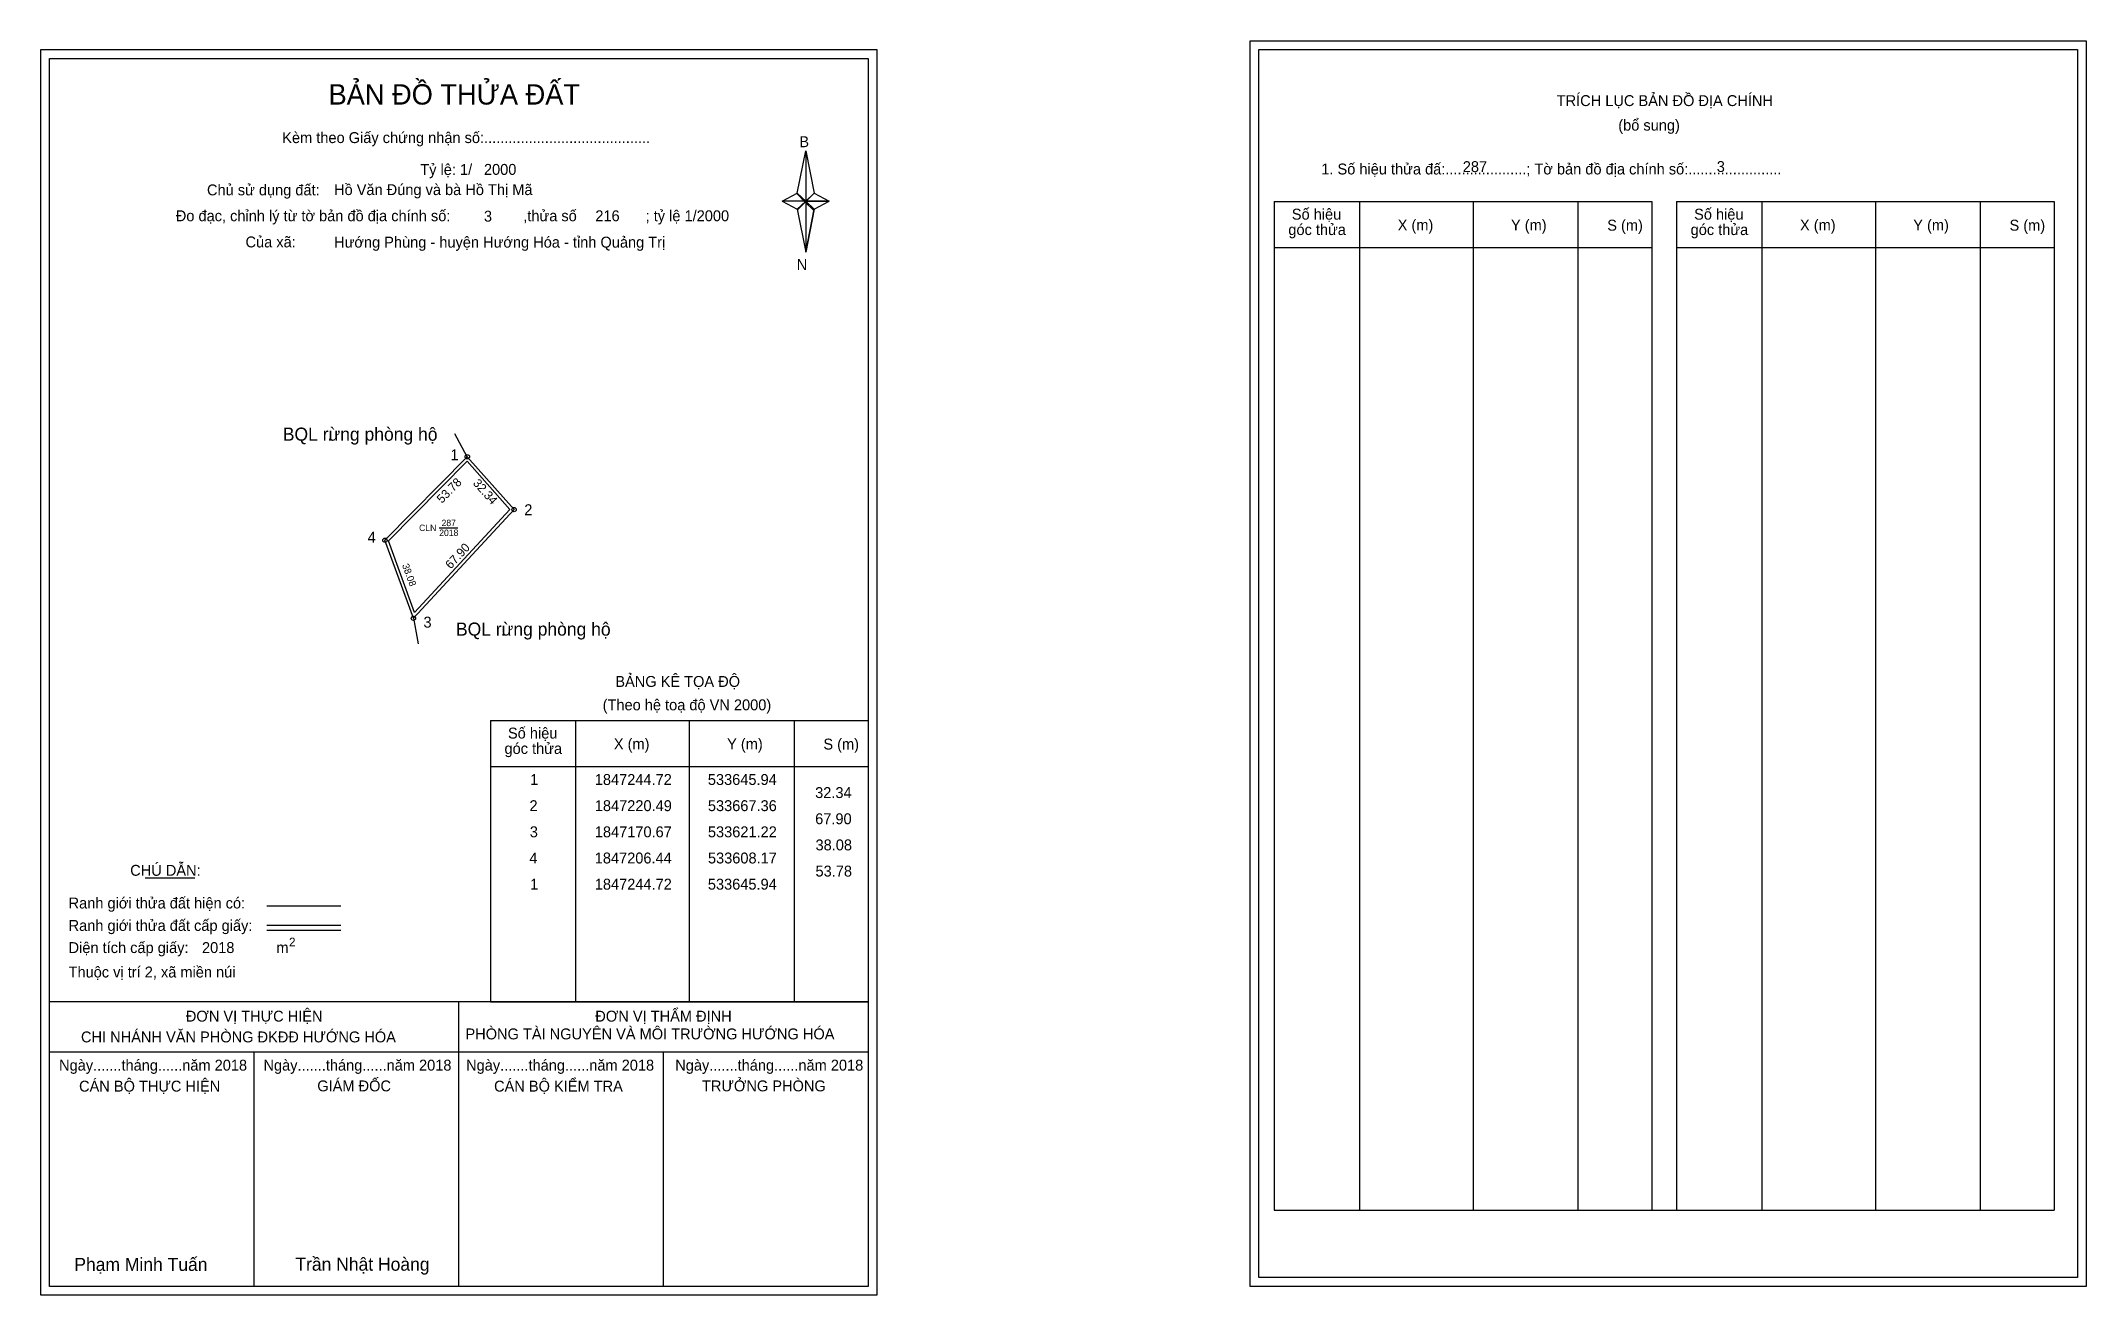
# Model space of a CAD drawing. Extents: x 533450 to 534388, y 1846860 to 1847435.
import ezdxf

# ---------------------------------------------------------------- set-up
doc = ezdxf.new("R2010")
doc.units = 0
for name, color, linetype in [('Level 1', 7, 'Continuous'), ('Level 10', 7, 'Continuous'), ('Level 11', 7, 'Continuous'), ('Level 13', 7, 'Continuous'), ('Level 27', 7, 'Continuous'), ('Level 3', 7, 'Continuous'), ('Level 36', 7, 'Continuous'), ('Level 49', 7, 'Continuous'), ('Level 53', 7, 'Continuous'), ('Level 55', 7, 'Continuous'), ('Level 6', 7, 'Continuous'), ('Level 60', 7, 'Continuous'), ('Level 63', 7, 'Continuous'), ('Level 9', 7, 'Continuous')]:
    doc.layers.add(name, color=color, linetype=linetype)

msp = doc.modelspace()

# ---------------------------------------------------------------- linework, layer by layer
at = {"layer": 'Level 1'}
for p, q in [((533454.36, 1847427.42), (533454.36, 1847427.42)), ((534009, 1847431.42), (534009, 1847431.42)), ((533797.2, 1847365.66), (533801.14, 1847384.94)), ((533801.14, 1847384.94), (533801.14, 1847361.89)), ((533801.14, 1847384.94), (533805.07, 1847365.66)), ((533790.31, 1847361.89), (533797.2, 1847365.66)), ((533797.2, 1847365.66), (533801.14, 1847361.89)), ((533800.84, 1847361.45), (533797.2, 1847365.22)), ((533801.14, 1847361.89), (533797.2, 1847358.21)), ((533800.84, 1847361.45), (533797.2, 1847357.77)), ((533797.2, 1847357.77), (533800.84, 1847361.45)), ((533804.78, 1847365.22), (533800.84, 1847361.45)), ((533800.84, 1847361.45), (533804.78, 1847365.22)), ((533804.78, 1847357.77), (533800.84, 1847361.45)), ((533805.07, 1847365.66), (533801.14, 1847361.89)), ((533801.14, 1847361.89), (533801.14, 1847338.49)), ((533801.14, 1847361.89), (533811.96, 1847361.89)), ((533801.14, 1847361.89), (533805.07, 1847358.21)), ((533805.07, 1847358.21), (533811.96, 1847361.89)), ((534016.07, 1847361.71), (534189.27, 1847361.71)), ((534055.25, 1846899.18), (534055.25, 1847361.71)), ((534107.39, 1846899.18), (534107.39, 1847361.71)), ((534155.34, 1847361.71), (534155.34, 1846899.18)), ((534189.27, 1847361.71), (534189.27, 1846899.18)), ((534200.58, 1847361.71), (534373.79, 1847361.71)), ((534239.76, 1846899.18), (534239.76, 1847361.71)), ((534291.91, 1846899.18), (534291.91, 1847361.71)), ((534339.85, 1847361.71), (534339.85, 1846899.18)), ((534373.79, 1847361.71), (534373.79, 1846899.18)), ((533797.2, 1847358.21), (533801.14, 1847338.49)), ((533805.07, 1847358.21), (533801.14, 1847338.49)), ((534016.07, 1847340.66), (534189.27, 1847340.66)), ((534200.58, 1847340.66), (534373.79, 1847340.66)), ((533656.55, 1847123.77), (533829.75, 1847123.77)), ((533695.73, 1846994.72), (533695.73, 1847123.77)), ((533747.87, 1846994.72), (533747.87, 1847123.77)), ((533795.81, 1847123.77), (533795.81, 1846994.72)), ((533656.55, 1847102.71), (533829.75, 1847102.71)), ((533498.19, 1847051.55), (533521, 1847051.55)), ((533553.92, 1847038.74), (533587.95, 1847038.74)), ((533553.92, 1847029.85), (533587.95, 1847029.85)), ((533553.92, 1847027.66), (533587.95, 1847027.66)), ((533668.01, 1846994.72), (533454.35, 1846994.72)), ((533829.75, 1846994.72), (533620.07, 1846994.72)), ((533642.05, 1846864.27), (533642.05, 1846994.72)), ((533656.55, 1846994.71), (533829.75, 1846994.71)), ((533829.75, 1846971.62), (533454.35, 1846971.62)), ((533548.2, 1846864.27), (533548.2, 1846971.62)), ((533735.9, 1846864.27), (533735.9, 1846971.62)), ((534016.07, 1846899.18), (534373.79, 1846899.18)), ((533829.75, 1846864.27), (533829.75, 1846864.27)), ((534384.4, 1846868.27), (534384.4, 1846868.27))]:
    msp.add_line(p, q, dxfattribs=at)
for points in [[(533797.2, 1847365.66), (533801.14, 1847384.94), (533801.14, 1847361.89)], [(533790.31, 1847361.89), (533797.2, 1847358.21), (533801.14, 1847361.89)], [(533801.14, 1847361.89), (533805.07, 1847365.66), (533811.96, 1847361.89)], [(533801.14, 1847361.89), (533801.14, 1847338.49), (533805.07, 1847358.21)]]:
    msp.add_lwpolyline(points, close=True, dxfattribs=at)
at = {"layer": 'Level 10'}
for points in [[(533645.94, 1847244.72), (533667.36, 1847220.49), (533621.22, 1847170.67), (533608.17, 1847206.44)], [(533645.88, 1847242.67), (533665.47, 1847220.51), (533621.75, 1847173.3), (533609.79, 1847206.09)]]:
    msp.add_lwpolyline(points, close=True, dxfattribs=at)
at = {"layer": 'Level 11'}
for centre in [(533645.94, 1847244.72), (533645.94, 1847244.72), (533667.36, 1847220.49), (533608.17, 1847206.44), (533621.22, 1847170.67)]:
    msp.add_circle(centre, 1, dxfattribs=at)
at = {"layer": 'Level 27'}
for p, q in [((533645.94, 1847244.72), (533640.28, 1847255.3)), ((533621.22, 1847170.67), (533623.34, 1847158.86))]:
    msp.add_line(p, q, dxfattribs=at)
at = {"layer": 'Level 3'}
for p, q in [((534016.07, 1847361.71), (534016.07, 1846899.18)), ((534200.58, 1847361.71), (534200.58, 1846899.18)), ((533656.55, 1847123.77), (533656.55, 1846994.72))]:
    msp.add_line(p, q, dxfattribs=at)
at = {"layer": 'Level 63'}
for points in [[(534005.01, 1847435.42), (534388.41, 1847435.42), (534388.41, 1846864.27), (534005.01, 1846864.27)], [(533450.35, 1847431.42), (533833.75, 1847431.42), (533833.75, 1846860.27), (533450.35, 1846860.27)], [(533454.35, 1847427.42), (533829.75, 1847427.42), (533829.75, 1846864.27), (533454.35, 1846864.27)], [(534009.01, 1847431.42), (534384.41, 1847431.42), (534384.41, 1846868.27), (534009.01, 1846868.27)]]:
    msp.add_lwpolyline(points, close=True, dxfattribs=at)
at = {"layer": 'Level 9'}
msp.add_line((533633.05, 1847212.12), (533641.53, 1847212.12), dxfattribs=at)

# ---------------------------------------------------------------- texts
at = {"layer": 'Level 1'}
for s, height, p in [('BẢN ĐỒ THỬA ĐẤT', 9.3313, (533582.29, 1847406.23)), ('TRÍCH LỤC BẢN ĐỒ ĐỊA CHÍNH', 5, (534145.59, 1847405.54)), ('(bổ sung)', 5, (534173.84, 1847394.3)), ('Kèm theo Giấy chứng nhận số:.........................................', 5, (533561.05, 1847388.57)), ('B', 5, (533798.22, 1847386.69)), ('1. Số hiệu thửa đấ:....................; Tờ bản đồ địa chính số:.......................', 5, (534037.62, 1847374.18)), ('Chủ sử dụng đất:', 5, (533526.53, 1847364.59)), ('Đo đạc, chỉnh lý từ tờ bản đồ địa chính số:                  ,thửa số                 ; tỷ lệ 1/2000', 5, (533512.22, 1847352.73)), ('góc thửa', 5, (534022.51, 1847346.39)), ('Số hiệu', 5, (534024.1, 1847353.45)), ('X (m)', 5, (534072.66, 1847348.5)), ('Y (m)', 5, (534124.62, 1847348.5)), ('S (m)', 5, (534168.77, 1847348.4)), ('góc thửa', 5, (534207.03, 1847346.39)), ('Số hiệu', 5, (534208.62, 1847353.45)), ('X (m)', 5, (534257.18, 1847348.5)), ('Y (m)', 5, (534309.13, 1847348.5)), ('S (m)', 5, (534353.29, 1847348.4)), ('Của xã:', 5, (533544.21, 1847340.73)), ('N', 5, (533797.02, 1847330.35)), ('BẢNG KÊ TỌA ĐỘ', 5, (533713.81, 1847139.17)), ('(Theo hệ toạ độ VN 2000)', 5, (533708.01, 1847128.45)), ('Số hiệu', 5, (533664.58, 1847115.5)), ('X (m)', 5, (533713.14, 1847110.55)), ('Y (m)', 5, (533765.09, 1847110.55)), ('S (m)', 5, (533809.25, 1847110.45)), ('góc thửa', 5, (533662.99, 1847108.44)), ('CHÚ DẪN:', 5, (533491.31, 1847052.56)), ('Ranh giới thửa đất hiện có:', 5, (533463.05, 1847037.56)), ('Ranh giới thửa đất cấp giấy:', 5, (533463.05, 1847027.28)), ('Diện tích cấp giấy:', 5, (533463.05, 1847017.12)), ('2', 4, (533564.16, 1847020.18)), ('m', 5, (533558.36, 1847017.16)), ('Thuộc vị trí 2, xã miền núi', 5, (533463.05, 1847005.92)), ('ĐƠN VỊ THỰC HIỆN', 5, (533516.82, 1846985.68)), ('ĐƠN VỊ THẨM ĐỊNH', 5, (533704.63, 1846985.68)), ('CHI NHÁNH VĂN PHÒNG ĐKĐĐ HƯỚNG HÓA', 5, (533468.74, 1846976.16)), ('PHÒNG TÀI NGUYÊN VÀ MÔI TRƯỜNG HƯỚNG HÓA', 5, (533645.08, 1846977.54)), ('Ngày.......tháng......năm 2018', 5, (533458.69, 1846963.21)), ('Ngày.......tháng......năm 2018', 5, (533552.43, 1846963.21)), ('Ngày.......tháng......năm 2018', 5, (533645.38, 1846963.21)), ('Ngày.......tháng......năm 2018', 5, (533741.3, 1846963.21)), ('CÁN BỘ THỰC HIỆN', 5, (533467.85, 1846953.58)), ('GIÁM ĐỐC', 5, (533577.12, 1846953.7)), ('CÁN BỘ KIỂM TRA', 5, (533658.2, 1846953.58)), ('TRƯỞNG PHÒNG', 5, (533753.58, 1846953.7)), ('Phạm Minh Tuấn', 6, (533465.67, 1846871.35)), ('Trần Nhật Hoàng', 6, (533567.06, 1846871.45))]:
    msp.add_text(s, height=height, dxfattribs=at).set_placement(p)
at = {"layer": 'Level 11'}
msp.add_text('Tỷ lệ: 1/', height=5, dxfattribs=at).set_placement((533624.37, 1847373.95))
at = {"layer": 'Level 13'}
for s, p in [('CLN', (533623.82, 1847210.65)), ('2018', (533633.06, 1847208.39)), ('287', (533634.12, 1847212.91))]:
    msp.add_text(s, height=2.949, dxfattribs=at).set_placement(p)
at = {"layer": 'Level 36'}
for p in [(533581.78, 1847252.08), (533661.2, 1847162.68)]:
    msp.add_text('.', height=6, dxfattribs=at).set_placement(p)
at = {"layer": 'Level 49'}
for s, height, rotation, p in [('53.78', 4, 45.38423, (533634.29, 1847223.13)), ('32.34', 4, 311.47758, (533648.25, 1847232.42)), ('67.90', 4, 47.19618, (533638.34, 1847192.98)), ('38.08', 3.2, 290.04353, (533615.96, 1847195.02))]:
    msp.add_text(s, height=height, rotation=rotation, dxfattribs=at).set_placement(p)
at = {"layer": 'Level 53'}
for s, p in [('1', (533674.74, 1847094.21)), ('1847244.72', (533704.4, 1847094.21)), ('533645.94', (533756.26, 1847094.21)), ('32.34', (533805.47, 1847088.21)), ('2', (533674.44, 1847082.21)), ('1847220.49', (533704.41, 1847082.21)), ('533667.36', (533756.28, 1847082.21)), ('67.90', (533805.48, 1847076.21)), ('3', (533674.6, 1847070.21)), ('1847170.67', (533704.41, 1847070.21)), ('533621.22', (533756.29, 1847070.21)), ('38.08', (533805.64, 1847064.21)), ('4', (533674.42, 1847058.21)), ('1847206.44', (533704.38, 1847058.21)), ('533608.17', (533756.3, 1847058.21)), ('1', (533674.74, 1847046.21)), ('1847244.72', (533704.4, 1847046.21)), ('533645.94', (533756.26, 1847046.21)), ('53.78', (533805.64, 1847052.21))]:
    msp.add_text(s, height=5, dxfattribs=at).set_placement(p)
at = {"layer": 'Level 55'}
for s, height, p in [('1', 0.8, (533645.72, 1847244.72)), ('0', 0.22, (533645.86, 1847244.5)), ('0', 0.22, (533645.86, 1847244.5)), ('0', 0.22, (533645.86, 1847244.5)), ('0', 0.22, (533645.86, 1847244.5)), ('2', 0.8, (533667.09, 1847220.49)), ('0', 0.22, (533667.28, 1847220.27)), ('0', 0.22, (533667.28, 1847220.27)), ('4', 0.8, (533607.89, 1847206.44)), ('0', 0.22, (533608.09, 1847206.22)), ('0', 0.22, (533608.09, 1847206.22)), ('3', 0.8, (533620.97, 1847170.67)), ('0', 0.22, (533621.14, 1847170.45)), ('0', 0.22, (533621.14, 1847170.45)), ('0', 0.22, (533621.14, 1847170.45)), ('0', 0.22, (533621.14, 1847170.45))]:
    msp.add_text(s, height=height, dxfattribs=at).set_placement(p)
at = {"layer": 'Level 6'}
for s, p in [('2000', (533653.56, 1847373.99)), ('287', (534102.52, 1847375.26)), ('3', (534219.01, 1847375.3)), ('Hồ Văn Đúng và bà Hồ Thị Mã', (533584.8, 1847364.72)), ('3', (533653.56, 1847352.55)), ('216', (533704.65, 1847352.71)), ('Hướng Phùng - huyện Hướng Hóa - tỉnh Quảng Trị', (533584.83, 1847340.64)), ('2018', (533524.24, 1847017.13))]:
    msp.add_text(s, height=5, dxfattribs=at).set_placement(p)
at = {"layer": 'Level 60'}
for p in [(533561.31, 1847252.08), (533640.72, 1847162.68)]:
    msp.add_text('BQL rừng phòng hộ', height=6, dxfattribs=at).set_placement(p)
at = {"layer": 'Level 9'}
for s, p in [('1', (533638.21, 1847243.14)), ('2', (533672.07, 1847217.92)), ('4', (533600.2, 1847205.3)), ('3', (533625.82, 1847166.37))]:
    msp.add_text(s, height=5, dxfattribs=at).set_placement(p)

doc.saveas('drawing.dxf')
